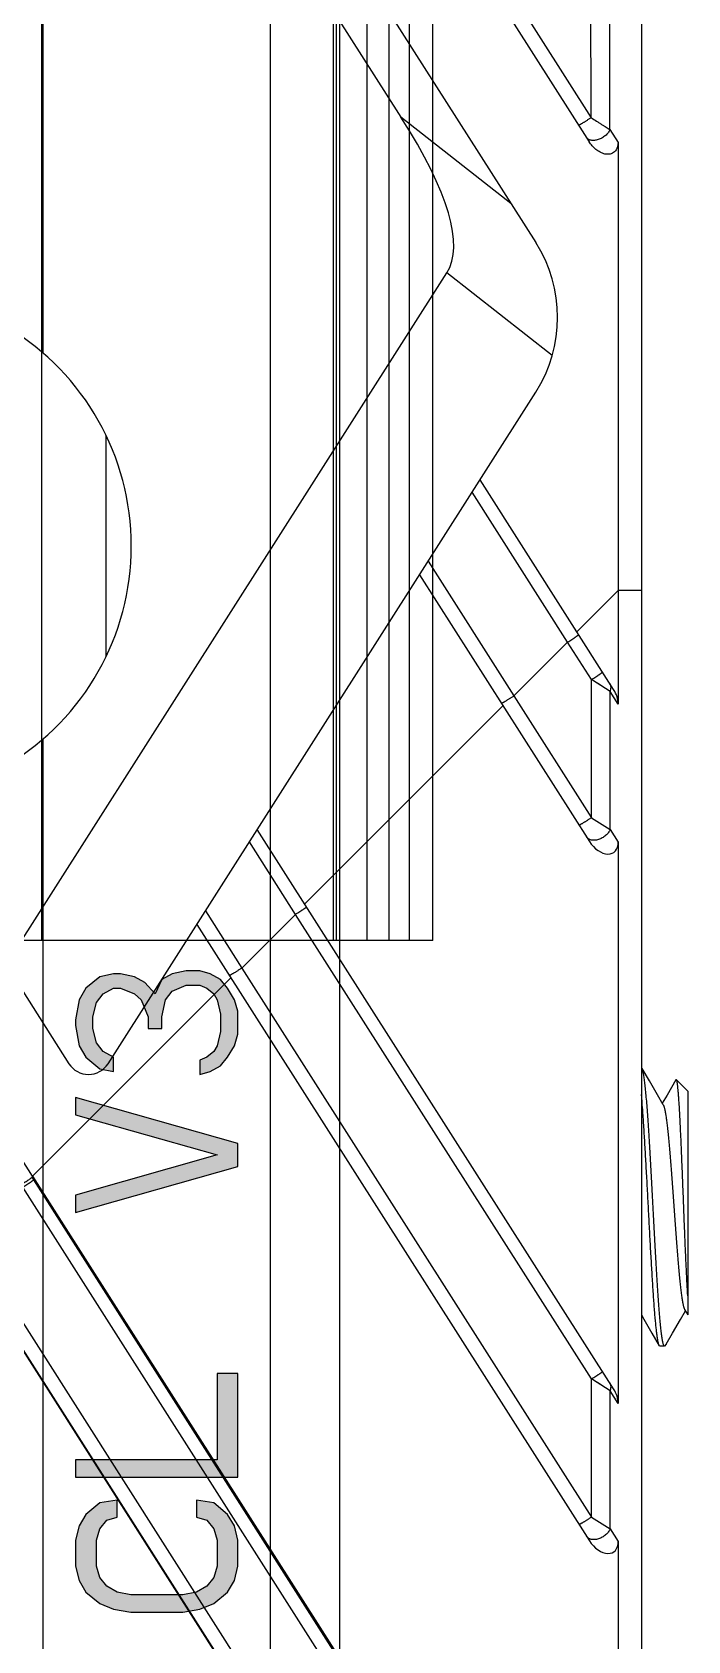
# Model space of a CAD drawing. Header units: millimetres. Extents: x 3299 to 14264, y 1863 to 5555.
# Drawn here: x 12560.74 to 12574.87, y 4068.2 to 4102.88 of the extents above; entities that cross this region are included whole.
import ezdxf

# ---------------------------------------------------------------- set-up
doc = ezdxf.new("R2010")
doc.units = ezdxf.units.MM
doc.layers.add('02___PRT_ALL_AXES', color=7, linetype='Continuous')

# ---------------------------------------------------------------- blocks, each defined once
blk = doc.blocks.new('ryfhgjmb')
at = {"lineweight": 5, "true_color": 0xf26722}
h = blk.add_hatch(color=30, dxfattribs=at)
h.dxf.hatch_style = 1
h.paths.add_polyline_path([(6907.434, 3326.344), (6908.363, 3324.631), (6908.859, 3324.631), (6907.744, 3326.716), (6908.859, 3328.131), (6908.363, 3328.131), (6907, 3326.418), (6907, 3328.131), (6906.628, 3328.131), (6906.628, 3324.631), (6907, 3324.631), (6907, 3325.823)])
h.paths.add_polyline_path([(6909.727, 3328.131), (6909.355, 3328.131), (6909.355, 3324.631), (6911.586, 3324.631), (6911.586, 3325.078), (6909.727, 3325.078)])
h.paths.add_polyline_path([(6912.454, 3326.94), (6912.516, 3327.238), (6912.64, 3327.461), (6912.826, 3327.61), (6913.074, 3327.684), (6913.632, 3327.684), (6913.88, 3327.61), (6914.065, 3327.461), (6914.127, 3327.238), (6914.499, 3327.238), (6914.437, 3327.61), (6914.189, 3327.908), (6913.942, 3328.057), (6913.632, 3328.131), (6913.074, 3328.131), (6912.764, 3328.057), (6912.516, 3327.908), (6912.268, 3327.61), (6912.144, 3327.312), (6912.082, 3326.94), (6912.082, 3325.823), (6912.144, 3325.45), (6912.268, 3325.153), (6912.516, 3324.855), (6912.764, 3324.706), (6913.074, 3324.631), (6913.632, 3324.631), (6913.942, 3324.706), (6914.189, 3324.855), (6914.437, 3325.153), (6914.499, 3325.525), (6914.127, 3325.525), (6914.065, 3325.301), (6913.88, 3325.153), (6913.632, 3325.078), (6913.074, 3325.078), (6912.826, 3325.153), (6912.64, 3325.301), (6912.516, 3325.525), (6912.454, 3325.823)])
h.paths.add_polyline_path([(6917.474, 3326.94), (6917.412, 3327.312), (6917.288, 3327.61), (6917.04, 3327.908), (6916.793, 3328.057), (6916.483, 3328.131), (6915.987, 3328.131), (6915.677, 3328.057), (6915.429, 3327.908), (6915.181, 3327.61), (6915.057, 3327.312), (6914.995, 3326.94), (6914.995, 3325.823), (6915.057, 3325.45), (6915.181, 3325.153), (6915.429, 3324.855), (6915.677, 3324.706), (6915.987, 3324.631), (6916.483, 3324.631), (6916.793, 3324.706), (6917.04, 3324.855), (6917.288, 3325.153), (6917.412, 3325.45), (6917.474, 3325.823)])
h.paths.add_polyline_path([(6915.367, 3326.94), (6915.429, 3327.238), (6915.553, 3327.461), (6915.739, 3327.61), (6915.987, 3327.684), (6916.483, 3327.684), (6916.731, 3327.61), (6916.917, 3327.461), (6917.04, 3327.238), (6917.102, 3326.94), (6917.102, 3325.823), (6917.04, 3325.525), (6916.917, 3325.301), (6916.731, 3325.153), (6916.483, 3325.078), (6915.987, 3325.078), (6915.739, 3325.153), (6915.553, 3325.301), (6915.429, 3325.525), (6915.367, 3325.823)], flags=16)
h.paths.add_polyline_path([(6920.015, 3326.493), (6920.201, 3326.791), (6920.263, 3327.014), (6920.263, 3327.312), (6920.201, 3327.535), (6920.015, 3327.833), (6919.768, 3328.057), (6919.458, 3328.131), (6917.97, 3328.131), (6917.97, 3324.631), (6919.458, 3324.631), (6919.768, 3324.706), (6920.015, 3324.929), (6920.201, 3325.227), (6920.263, 3325.45), (6920.263, 3325.823), (6920.201, 3326.046), (6920.015, 3326.344), (6919.892, 3326.418)])
h.paths.add_polyline_path([(6918.342, 3326.642), (6918.342, 3327.684), (6919.52, 3327.684), (6919.706, 3327.61), (6919.83, 3327.461), (6919.892, 3327.238), (6919.892, 3327.089), (6919.83, 3326.865), (6919.706, 3326.716), (6919.52, 3326.642)], flags=16)
h.paths.add_polyline_path([(6918.342, 3326.195), (6919.52, 3326.195), (6919.706, 3326.121), (6919.83, 3325.972), (6919.892, 3325.748), (6919.892, 3325.525), (6919.83, 3325.301), (6919.706, 3325.153), (6919.52, 3325.078), (6918.342, 3325.078)], flags=16)
h.paths.add_polyline_path([(6926.213, 3328.131), (6925.842, 3328.131), (6924.974, 3325.078), (6924.106, 3328.131), (6923.734, 3328.131), (6924.726, 3324.631), (6925.222, 3324.631)])
h.paths.add_polyline_path([(6927.391, 3327.684), (6927.701, 3327.759), (6927.949, 3327.759), (6928.259, 3327.684), (6928.445, 3327.535), (6928.569, 3327.312), (6928.569, 3327.163), (6928.445, 3326.865), (6926.709, 3325.004), (6926.709, 3324.631), (6928.94, 3324.631), (6928.94, 3325.004), (6927.205, 3325.004), (6928.755, 3326.642), (6928.879, 3326.865), (6928.94, 3327.163), (6928.94, 3327.312), (6928.879, 3327.61), (6928.631, 3327.908), (6928.383, 3328.057), (6928.011, 3328.131), (6927.763, 3328.131), (6927.329, 3328.057), (6927.081, 3327.908), (6926.833, 3327.61), (6926.771, 3327.312), (6927.081, 3327.312), (6927.205, 3327.535)])
h.paths.add_polyline_path([(6932.597, 3327.014), (6932.411, 3327.014), (6933.341, 3324.631), (6933.527, 3324.631)])
h.paths.add_polyline_path([(6940.531, 3327.461), (6940.717, 3327.61), (6940.964, 3327.684), (6941.522, 3327.684), (6941.77, 3327.61), (6941.956, 3327.461), (6942.018, 3327.238), (6942.39, 3327.238), (6942.328, 3327.61), (6942.08, 3327.908), (6941.832, 3328.057), (6941.522, 3328.131), (6940.964, 3328.131), (6940.655, 3328.057), (6940.407, 3327.908), (6940.159, 3327.61), (6940.035, 3327.312), (6939.973, 3326.94), (6939.973, 3325.823), (6940.035, 3325.45), (6940.159, 3325.153), (6940.407, 3324.855), (6940.655, 3324.706), (6940.964, 3324.631), (6941.522, 3324.631), (6941.832, 3324.706), (6942.08, 3324.855), (6942.328, 3325.153), (6942.39, 3325.525), (6942.018, 3325.525), (6941.956, 3325.301), (6941.77, 3325.153), (6941.522, 3325.078), (6940.964, 3325.078), (6940.717, 3325.153), (6940.531, 3325.301), (6940.407, 3325.525), (6940.345, 3325.823), (6940.345, 3326.94), (6940.407, 3327.238)])
h.paths.add_polyline_path([(6939.477, 3328.131), (6939.105, 3328.131), (6939.105, 3326.716), (6937.37, 3326.716), (6937.37, 3328.131), (6936.998, 3328.131), (6936.998, 3324.631), (6937.37, 3324.631), (6937.37, 3326.27), (6939.105, 3326.27), (6939.105, 3324.631), (6939.477, 3324.631)])
h.paths.add_polyline_path([(6946.047, 3327.014), (6945.861, 3327.014), (6946.79, 3324.631), (6946.976, 3324.631)])
h.paths.add_polyline_path([(6953.732, 3328.131), (6953.36, 3328.131), (6953.36, 3324.631), (6955.592, 3324.631), (6955.592, 3325.078), (6953.732, 3325.078)])
h.paths.add_polyline_path([(6952.555, 3327.908), (6952.307, 3328.057), (6951.997, 3328.131), (6951.439, 3328.131), (6951.129, 3328.057), (6950.881, 3327.908), (6950.633, 3327.61), (6950.509, 3327.312), (6950.447, 3326.94), (6950.447, 3325.823), (6950.509, 3325.45), (6950.633, 3325.153), (6950.881, 3324.855), (6951.129, 3324.706), (6951.439, 3324.631), (6951.997, 3324.631), (6952.307, 3324.706), (6952.555, 3324.855), (6952.802, 3325.153), (6952.864, 3325.525), (6952.493, 3325.525), (6952.431, 3325.301), (6952.245, 3325.153), (6951.997, 3325.078), (6951.439, 3325.078), (6951.191, 3325.153), (6951.005, 3325.301), (6950.881, 3325.525), (6950.819, 3325.823), (6950.819, 3326.94), (6950.881, 3327.238), (6951.005, 3327.461), (6951.191, 3327.61), (6951.439, 3327.684), (6951.997, 3327.684), (6952.245, 3327.61), (6952.431, 3327.461), (6952.493, 3327.238), (6952.864, 3327.238), (6952.802, 3327.61)])
h.paths.add_polyline_path([(6963.897, 3327.908), (6963.649, 3328.057), (6963.215, 3328.131), (6963.091, 3328.131), (6962.657, 3328.057), (6962.409, 3327.908), (6962.161, 3327.61), (6962.099, 3327.312), (6962.409, 3327.312), (6962.533, 3327.535), (6962.719, 3327.684), (6963.029, 3327.759), (6963.277, 3327.759), (6963.587, 3327.684), (6963.773, 3327.535), (6963.897, 3327.312), (6963.897, 3327.163), (6963.773, 3326.865), (6963.649, 3326.716), (6963.277, 3326.567), (6963.029, 3326.567), (6963.029, 3326.27), (6963.277, 3326.27), (6963.649, 3326.195), (6963.835, 3326.046), (6963.959, 3325.748), (6963.959, 3325.45), (6963.897, 3325.301), (6963.773, 3325.153), (6963.649, 3325.078), (6963.339, 3325.004), (6962.967, 3325.004), (6962.657, 3325.078), (6962.533, 3325.153), (6962.409, 3325.301), (6962.347, 3325.45), (6962.037, 3325.45), (6962.099, 3325.227), (6962.223, 3325.004), (6962.409, 3324.855), (6962.657, 3324.706), (6962.905, 3324.631), (6963.401, 3324.631), (6963.649, 3324.706), (6963.897, 3324.855), (6964.083, 3325.004), (6964.207, 3325.227), (6964.269, 3325.45), (6964.269, 3325.748), (6964.207, 3326.046), (6964.083, 3326.27), (6963.773, 3326.418), (6964.021, 3326.642), (6964.145, 3326.865), (6964.207, 3327.163), (6964.207, 3327.312), (6964.145, 3327.61)])
h.paths.add_polyline_path([(6961.542, 3328.131), (6961.17, 3328.131), (6960.302, 3325.078), (6959.434, 3328.131), (6959.062, 3328.131), (6960.054, 3324.631), (6960.55, 3324.631)])
at = {"color": 30, "linetype": 'Continuous', "true_color": 0xf26722}
for p, q in [((6058.086, 3328.831), (6969.27, 3328.831)), ((6951.439, 3328.131), (6951.129, 3328.057)), ((6951.997, 3328.131), (6951.439, 3328.131)), ((6952.307, 3328.057), (6951.997, 3328.131)), ((6953.732, 3328.131), (6953.36, 3328.131)), ((6953.36, 3328.131), (6953.36, 3324.631)), ((6953.732, 3325.078), (6953.732, 3328.131)), ((6959.434, 3328.131), (6959.062, 3328.131)), ((6959.062, 3328.131), (6960.054, 3324.631)), ((6960.302, 3325.078), (6959.434, 3328.131)), ((6961.17, 3328.131), (6960.302, 3325.078)), ((6960.55, 3324.631), (6961.542, 3328.131)), ((6961.542, 3328.131), (6961.17, 3328.131)), ((6963.091, 3328.131), (6962.657, 3328.057)), ((6963.215, 3328.131), (6963.091, 3328.131)), ((6963.649, 3328.057), (6963.215, 3328.131)), ((6950.881, 3327.908), (6950.633, 3327.61)), ((6951.129, 3328.057), (6950.881, 3327.908)), ((6952.555, 3327.908), (6952.307, 3328.057)), ((6952.802, 3327.61), (6952.555, 3327.908)), ((6962.409, 3327.908), (6962.161, 3327.61)), ((6962.657, 3328.057), (6962.409, 3327.908)), ((6962.719, 3327.684), (6963.029, 3327.759)), ((6963.029, 3327.759), (6963.277, 3327.759)), ((6963.277, 3327.759), (6963.587, 3327.684)), ((6963.897, 3327.908), (6963.649, 3328.057)), ((6964.145, 3327.61), (6963.897, 3327.908)), ((6950.633, 3327.61), (6950.509, 3327.312)), ((6950.881, 3327.238), (6951.005, 3327.461)), ((6951.005, 3327.461), (6951.191, 3327.61)), ((6951.191, 3327.61), (6951.439, 3327.684)), ((6951.439, 3327.684), (6951.997, 3327.684)), ((6951.997, 3327.684), (6952.245, 3327.61)), ((6952.245, 3327.61), (6952.431, 3327.461)), ((6952.431, 3327.461), (6952.493, 3327.238)), ((6952.864, 3327.238), (6952.802, 3327.61)), ((6962.161, 3327.61), (6962.099, 3327.312)), ((6962.409, 3327.312), (6962.533, 3327.535)), ((6962.533, 3327.535), (6962.719, 3327.684)), ((6963.587, 3327.684), (6963.773, 3327.535)), ((6963.773, 3327.535), (6963.897, 3327.312)), ((6964.207, 3327.312), (6964.145, 3327.61)), ((6950.509, 3327.312), (6950.447, 3326.94)), ((6950.819, 3326.94), (6950.881, 3327.238)), ((6952.493, 3327.238), (6952.864, 3327.238)), ((6962.099, 3327.312), (6962.409, 3327.312)), ((6963.897, 3327.163), (6963.773, 3326.865)), ((6963.897, 3327.312), (6963.897, 3327.163)), ((6964.145, 3326.865), (6964.207, 3327.163)), ((6964.207, 3327.163), (6964.207, 3327.312)), ((6950.447, 3326.94), (6950.447, 3325.823)), ((6950.819, 3325.823), (6950.819, 3326.94)), ((6963.649, 3326.716), (6963.277, 3326.567)), ((6963.773, 3326.865), (6963.649, 3326.716)), ((6964.021, 3326.642), (6964.145, 3326.865)), ((6963.277, 3326.567), (6963.029, 3326.567)), ((6963.029, 3326.567), (6963.029, 3326.27)), ((6963.773, 3326.418), (6964.021, 3326.642)), ((6964.083, 3326.27), (6963.773, 3326.418)), ((6963.029, 3326.27), (6963.277, 3326.27)), ((6963.277, 3326.27), (6963.649, 3326.195)), ((6963.649, 3326.195), (6963.835, 3326.046)), ((6963.835, 3326.046), (6963.959, 3325.748)), ((6964.207, 3326.046), (6964.083, 3326.27)), ((6964.269, 3325.748), (6964.207, 3326.046)), ((6950.447, 3325.823), (6950.509, 3325.45)), ((6950.881, 3325.525), (6950.819, 3325.823)), ((6963.959, 3325.748), (6963.959, 3325.45)), ((6964.269, 3325.45), (6964.269, 3325.748)), ((6950.509, 3325.45), (6950.633, 3325.153)), ((6951.005, 3325.301), (6950.881, 3325.525)), ((6952.493, 3325.525), (6952.431, 3325.301)), ((6952.864, 3325.525), (6952.493, 3325.525)), ((6952.802, 3325.153), (6952.864, 3325.525)), ((6962.347, 3325.45), (6962.037, 3325.45)), ((6962.037, 3325.45), (6962.099, 3325.227)), ((6962.409, 3325.301), (6962.347, 3325.45)), ((6963.959, 3325.45), (6963.897, 3325.301)), ((6964.207, 3325.227), (6964.269, 3325.45)), ((6950.633, 3325.153), (6950.881, 3324.855)), ((6951.191, 3325.153), (6951.005, 3325.301)), ((6951.439, 3325.078), (6951.191, 3325.153)), ((6951.997, 3325.078), (6951.439, 3325.078)), ((6952.245, 3325.153), (6951.997, 3325.078)), ((6952.431, 3325.301), (6952.245, 3325.153)), ((6952.555, 3324.855), (6952.802, 3325.153)), ((6955.592, 3325.078), (6953.732, 3325.078)), ((6955.592, 3324.631), (6955.592, 3325.078)), ((6962.099, 3325.227), (6962.223, 3325.004)), ((6962.223, 3325.004), (6962.409, 3324.855)), ((6962.533, 3325.153), (6962.409, 3325.301)), ((6962.657, 3325.078), (6962.533, 3325.153)), ((6962.967, 3325.004), (6962.657, 3325.078)), ((6963.339, 3325.004), (6962.967, 3325.004)), ((6963.649, 3325.078), (6963.339, 3325.004)), ((6963.773, 3325.153), (6963.649, 3325.078)), ((6963.897, 3325.301), (6963.773, 3325.153)), ((6963.897, 3324.855), (6964.083, 3325.004)), ((6964.083, 3325.004), (6964.207, 3325.227)), ((6950.881, 3324.855), (6951.129, 3324.706)), ((6951.129, 3324.706), (6951.439, 3324.631)), ((6951.439, 3324.631), (6951.997, 3324.631)), ((6951.997, 3324.631), (6952.307, 3324.706)), ((6952.307, 3324.706), (6952.555, 3324.855)), ((6953.36, 3324.631), (6955.592, 3324.631)), ((6960.054, 3324.631), (6960.55, 3324.631)), ((6962.409, 3324.855), (6962.657, 3324.706)), ((6962.657, 3324.706), (6962.905, 3324.631)), ((6962.905, 3324.631), (6963.401, 3324.631)), ((6963.401, 3324.631), (6963.649, 3324.706)), ((6963.649, 3324.706), (6963.897, 3324.855)), ((6005.128, 3323.931), (7001.628, 3323.931)), ((6005.128, 3322.431), (7001.628, 3322.431))]:
    blk.add_line(p, q, dxfattribs=at)
at = {"layer": '02___PRT_ALL_AXES', "color": 30, "linetype": 'Continuous', "true_color": 0xf26722}
for p, q in [((6977.586, 3328.831), (6997.27, 3328.831)), ((6971.063, 3327.471), (6975.793, 3327.471))]:
    blk.add_line(p, q, dxfattribs=at)
blk.add_arc((6973.428, 3332.431), 5.5, 211.0806, 328.9194, dxfattribs=at)
blk = doc.blocks.new('ERTFHGJ')
at = {"color": 40, "linetype": 'Continuous', "true_color": 0xf8d731}
for p, q in [((8917.032, 3617.77), (8917.032, 3696.77)), ((8923.315, 3617.77), (8923.315, 3696.77)), ((8923.377, 3696.77), (8923.377, 3617.77)), ((8923.457, 3617.77), (8923.457, 3696.77)), ((8924.039, 3696.77), (8924.039, 3617.77)), ((8924.511, 3696.77), (8924.511, 3617.77)), ((8924.957, 3617.77), (8924.957, 3696.77)), ((8925.457, 3617.77), (8925.457, 3696.77)), ((8925.457, 3617.77), (8878.457, 3617.77))]:
    blk.add_line(p, q, dxfattribs=at)
blk = doc.blocks.new('rsfv')
blk.add_blockref('ERTFHGJ', (2337.17, 1141.444))
at = {"rotation": 90}
blk.add_blockref('ryfhgjmb', (14583.058, -2205.714), dxfattribs=at)
blk = doc.blocks.new('1111')
at = {"color": 7, "linetype": 'Continuous'}
for p, q in [((16602.781, 7051.634), (16602.781, 6714.134)), ((16585.888, 7050.595), (16601.654, 7025.848)), ((16586.29, 7050.54), (16601.695, 7026.365)), ((16584.998, 7048.014), (16600.504, 7023.675)), ((16585.789, 7044.911), (16597.596, 7026.378)), ((16570.281, 7037.615), (16590.438, 7005.975)), ((16601.695, 7026.365), (16601.692, 7029.261)), ((16602.1, 7026.109), (16602.098, 7029.005)), ((16589.655, 7003.551), (16574.048, 7028.05)), ((16599.968, 7024.516), (16597.596, 7026.378)), ((16602.1, 7026.109), (16602.276, 7025.833)), ((16602.276, 7025.833), (16602.282, 7016.178)), ((16589.081, 7008.105), (16598.585, 7023.023)), ((16600.858, 7021.239), (16598.585, 7023.023)), ((16591.281, 7005.975), (16600.504, 7020.451)), ((16602.181, 7014.04), (16599.3, 7018.562)), ((16601.19, 7015.061), (16599.129, 7018.294)), ((16598.181, 7016.806), (16600.031, 7013.902)), ((16597.996, 7016.515), (16601.659, 7010.765)), ((16602.282, 7016.178), (16601.388, 7015.284)), ((16602.781, 7016.178), (16602.282, 7016.178)), ((16602.282, 7016.178), (16602.282, 7013.726)), ((16601.19, 7015.061), (16600.031, 7013.902)), ((16601.704, 7014.254), (16601.19, 7015.061)), ((16602.009, 7014.062), (16601.704, 7014.254)), ((16601.704, 7011.276), (16601.704, 7014.254)), ((16601.793, 7014.198), (16601.704, 7014.254)), ((16601.875, 7014.147), (16601.793, 7014.198)), ((16601.947, 7014.101), (16601.875, 7014.147)), ((16602.009, 7014.062), (16601.947, 7014.101)), ((16602.107, 7014.001), (16602.009, 7014.062)), ((16602.107, 7011.023), (16602.107, 7014.001)), ((16602.282, 7013.726), (16602.107, 7014.001)), ((16599.795, 7013.691), (16595.522, 7009.418)), ((16600.031, 7013.902), (16601.704, 7011.276)), ((16601.704, 7011.276), (16602.107, 7011.023)), ((16602.181, 6998.965), (16594.498, 7011.024)), ((16602.107, 7011.023), (16602.282, 7010.749)), ((16595.323, 7009.194), (16594.328, 7010.757)), ((16602.282, 7010.749), (16602.282, 6998.651)), ((16593.379, 7009.268), (16594.164, 7008.036)), ((16595.323, 7009.194), (16594.164, 7008.036)), ((16601.704, 6999.179), (16595.323, 7009.194)), ((16593.194, 7008.977), (16601.659, 6995.689)), ((16593.928, 7007.824), (16589.655, 7003.551)), ((16594.164, 7008.036), (16601.704, 6996.201)), ((16602.796, 7005.871), (16602.781, 7005.884)), ((16602.951, 7005.603), (16602.796, 7005.871)), ((16603.125, 7005.303), (16602.951, 7005.603)), ((16603.525, 7005.626), (16603.334, 7005.298)), ((16603.781, 7005.384), (16603.535, 7005.63)), ((16603.781, 7005.384), (16603.781, 7000.56)), ((16603.251, 7005.087), (16603.125, 7005.303)), ((16603.334, 7005.298), (16603.231, 7005.121)), ((16601.704, 6984.066), (16589.442, 7003.313)), ((16589.655, 7003.551), (16589.644, 7003.529)), ((16589.68, 7003.473), (16589.644, 7003.529)), ((16589.655, 7003.551), (16602.197, 6983.865)), ((16601.941, 6984.226), (16589.68, 7003.473)), ((16588.062, 7001.958), (16601.677, 6980.586)), ((16601.437, 6980.997), (16588.079, 7001.965)), ((16601.704, 6981.158), (16588.346, 7002.126)), ((16602.781, 7000.56), (16602.834, 7000.469)), ((16603.625, 7000.464), (16603.731, 7000.646)), ((16603.711, 7000.68), (16603.781, 7000.56)), ((16602.834, 7000.469), (16603.008, 7000.169)), ((16603.008, 7000.169), (16603.166, 6999.896)), ((16603.316, 6999.931), (16603.451, 7000.164)), ((16603.451, 7000.164), (16603.625, 7000.464)), ((16603.181, 6999.884), (16603.166, 6999.896)), ((16603.316, 6999.931), (16603.281, 6999.884)), ((16602.009, 6998.987), (16601.704, 6999.179)), ((16601.704, 6996.201), (16601.704, 6999.179)), ((16601.793, 6999.123), (16601.704, 6999.179)), ((16601.875, 6999.071), (16601.793, 6999.123)), ((16601.947, 6999.026), (16601.875, 6999.071)), ((16602.009, 6998.987), (16601.947, 6999.026)), ((16602.107, 6998.926), (16602.009, 6998.987)), ((16602.107, 6995.948), (16602.107, 6998.926)), ((16602.282, 6998.651), (16602.107, 6998.926)), ((16601.704, 6996.201), (16602.107, 6995.948)), ((16602.107, 6995.948), (16602.282, 6995.673)), ((16602.282, 6995.673), (16602.282, 6983.599))]:
    blk.add_line(p, q, dxfattribs=at)
for centre, radius, start, end in [((16597.974, 7022.063), 3, 327.5, 32.5), ((16590.859, 7006.244), 0.5, 212.5, 327.5)]:
    blk.add_arc(centre, radius, start, end, dxfattribs=at)
for centre, major_axis, ratio, start_param, end_param in [((16574.5, 7041.823), (-24.038, 18.866), 0.163628, -3.125474, -2.706063), ((16601.92, 7013.891), (-0.264, 0.384), 0.642651, -2.389365, -1.624536), ((16601.92, 7010.913), (-0.264, 0.384), 0.642651, 1.517057, 3.893821), ((16601.92, 6998.816), (-0.264, 0.384), 0.642651, -2.389365, -1.624536), ((16601.92, 6995.838), (-0.264, 0.384), 0.642651, 1.517057, 3.893821)]:
    blk.add_ellipse(centre, major_axis=major_axis, ratio=ratio, start_param=start_param, end_param=end_param, dxfattribs=at)
for points, knots in [([(16601.695, 7026.365), (16601.678, 7026.354), (16601.645, 7026.333), (16601.603, 7026.307), (16601.572, 7026.287), (16601.55, 7026.273), (16601.529, 7026.26), (16601.509, 7026.248), (16601.492, 7026.237), (16601.476, 7026.228), (16601.463, 7026.219), (16601.453, 7026.214), (16601.446, 7026.21), (16601.442, 7026.207), (16601.438, 7026.205), (16601.435, 7026.204), (16601.433, 7026.202), (16601.431, 7026.202), (16601.43, 7026.201), (16601.429, 7026.201), (16601.429, 7026.201), (16601.429, 7026.201)], [0, 0, 0, 0, 0.192802, 0.379408, 0.467967, 0.552191, 0.631222, 0.704241, 0.770527, 0.829393, 0.880263, 0.92261, 0.940451, 0.956014, 0.969259, 0.980148, 0.988655, 0.994774, 0.998509, 0.999504, 1, 1, 1, 1]), ([(16601.695, 7026.365), (16601.733, 7026.34), (16601.791, 7026.304), (16601.866, 7026.257), (16601.92, 7026.223), (16601.971, 7026.191), (16602.018, 7026.161), (16602.061, 7026.134), (16602.088, 7026.117), (16602.1, 7026.109)], [0, 0, 0, 0, 0.285447, 0.423782, 0.557073, 0.683505, 0.801042, 0.907362, 1, 1, 1, 1]), ([(16602.1, 7026.109), (16602.09, 7026.085), (16602.061, 7026.037), (16602.002, 7025.976), (16601.93, 7025.926), (16601.863, 7025.896), (16601.808, 7025.882), (16601.757, 7025.875), (16601.707, 7025.876), (16601.662, 7025.889), (16601.633, 7025.904), (16601.609, 7025.923), (16601.597, 7025.938), (16601.591, 7025.946)], [0, 0, 0, 0, 0.126818, 0.264561, 0.407299, 0.548001, 0.615572, 0.68029, 0.79911, 0.853278, 0.904242, 0.952798, 1, 1, 1, 1]), ([(16602.276, 7025.833), (16602.276, 7025.815), (16602.274, 7025.778), (16602.261, 7025.724), (16602.238, 7025.673), (16602.203, 7025.629), (16602.158, 7025.597), (16602.105, 7025.579), (16602.049, 7025.575), (16601.976, 7025.584), (16601.907, 7025.612), (16601.843, 7025.649), (16601.784, 7025.693), (16601.718, 7025.758), (16601.674, 7025.817), (16601.654, 7025.848)], [0, 0, 0, 0, 0.062571, 0.12513, 0.187649, 0.250122, 0.312559, 0.375004, 0.437483, 0.49999, 0.624773, 0.687326, 0.749883, 0.874917, 1, 1, 1, 1]), ([(16601.19, 7015.061), (16601.206, 7015.071), (16601.237, 7015.091), (16601.282, 7015.12), (16601.317, 7015.144), (16601.343, 7015.161), (16601.36, 7015.172), (16601.375, 7015.183), (16601.389, 7015.192), (16601.401, 7015.201), (16601.41, 7015.208), (16601.417, 7015.213), (16601.421, 7015.216), (16601.424, 7015.218), (16601.426, 7015.219), (16601.427, 7015.221), (16601.428, 7015.222), (16601.428, 7015.222), (16601.428, 7015.222)], [0, 0, 0, 0, 0.196965, 0.385213, 0.557811, 0.636283, 0.708546, 0.773962, 0.831919, 0.88191, 0.923472, 0.956239, 0.969238, 0.979938, 0.988324, 0.994402, 0.99821, 1, 1, 1, 1]), ([(16601.704, 7014.254), (16601.72, 7014.264), (16601.751, 7014.284), (16601.796, 7014.313), (16601.831, 7014.337), (16601.857, 7014.354), (16601.874, 7014.365), (16601.89, 7014.376), (16601.903, 7014.385), (16601.915, 7014.394), (16601.925, 7014.401), (16601.931, 7014.406), (16601.936, 7014.409), (16601.938, 7014.411), (16601.94, 7014.412), (16601.941, 7014.414), (16601.942, 7014.414), (16601.942, 7014.415), (16601.942, 7014.415)], [0, 0, 0, 0, 0.196965, 0.385213, 0.557811, 0.636283, 0.708546, 0.773962, 0.831919, 0.88191, 0.923472, 0.956239, 0.969238, 0.979938, 0.988324, 0.994402, 0.99821, 1, 1, 1, 1]), ([(16602.107, 7014.001), (16602.113, 7014.015), (16602.122, 7014.044), (16602.126, 7014.087), (16602.121, 7014.127), (16602.11, 7014.152), (16602.103, 7014.162)], [0, 0, 0, 0, 0.277177, 0.533061, 0.771506, 1, 1, 1, 1]), ([(16600.031, 7013.902), (16600.014, 7013.891), (16599.981, 7013.87), (16599.939, 7013.844), (16599.907, 7013.825), (16599.885, 7013.811), (16599.864, 7013.798), (16599.845, 7013.786), (16599.827, 7013.776), (16599.811, 7013.766), (16599.797, 7013.758), (16599.786, 7013.752), (16599.778, 7013.747), (16599.772, 7013.745), (16599.769, 7013.743), (16599.767, 7013.742), (16599.765, 7013.741), (16599.764, 7013.741), (16599.763, 7013.741), (16599.763, 7013.741)], [0, 0, 0, 0, 0.192507, 0.378902, 0.467383, 0.551547, 0.630534, 0.703523, 0.769793, 0.828658, 0.87954, 0.921915, 0.955367, 0.968646, 0.979578, 0.988145, 0.994348, 0.998221, 1, 1, 1, 1]), ([(16601.704, 7011.276), (16601.687, 7011.265), (16601.654, 7011.244), (16601.612, 7011.218), (16601.58, 7011.198), (16601.558, 7011.185), (16601.537, 7011.172), (16601.518, 7011.16), (16601.5, 7011.149), (16601.484, 7011.14), (16601.47, 7011.132), (16601.459, 7011.126), (16601.451, 7011.121), (16601.445, 7011.118), (16601.442, 7011.117), (16601.44, 7011.116), (16601.438, 7011.115), (16601.437, 7011.115), (16601.436, 7011.115), (16601.436, 7011.115)], [0, 0, 0, 0, 0.192507, 0.378902, 0.467383, 0.551547, 0.630534, 0.703523, 0.769793, 0.828658, 0.879541, 0.921915, 0.955367, 0.968646, 0.979578, 0.988145, 0.994348, 0.998221, 1, 1, 1, 1]), ([(16602.107, 7011.023), (16602.096, 7010.999), (16602.068, 7010.951), (16602.009, 7010.89), (16601.937, 7010.84), (16601.87, 7010.81), (16601.815, 7010.796), (16601.763, 7010.789), (16601.713, 7010.791), (16601.668, 7010.804), (16601.639, 7010.819), (16601.615, 7010.838), (16601.602, 7010.854), (16601.597, 7010.862)], [0, 0, 0, 0, 0.126758, 0.264209, 0.406553, 0.546898, 0.614349, 0.679007, 0.797934, 0.852288, 0.903522, 0.952419, 1, 1, 1, 1]), ([(16595.323, 7009.194), (16595.339, 7009.205), (16595.37, 7009.225), (16595.415, 7009.254), (16595.45, 7009.277), (16595.476, 7009.294), (16595.493, 7009.306), (16595.509, 7009.316), (16595.522, 7009.326), (16595.534, 7009.334), (16595.544, 7009.341), (16595.551, 7009.346), (16595.555, 7009.349), (16595.557, 7009.351), (16595.559, 7009.353), (16595.56, 7009.354), (16595.561, 7009.355), (16595.561, 7009.356), (16595.561, 7009.356)], [0, 0, 0, 0, 0.196965, 0.385213, 0.557811, 0.636283, 0.708546, 0.773962, 0.831919, 0.88191, 0.923472, 0.956239, 0.969238, 0.979938, 0.988324, 0.994402, 0.99821, 1, 1, 1, 1]), ([(16594.164, 7008.036), (16594.147, 7008.025), (16594.114, 7008.004), (16594.073, 7007.978), (16594.041, 7007.958), (16594.018, 7007.944), (16593.997, 7007.931), (16593.978, 7007.92), (16593.96, 7007.909), (16593.944, 7007.9), (16593.931, 7007.892), (16593.919, 7007.885), (16593.911, 7007.881), (16593.906, 7007.878), (16593.903, 7007.876), (16593.9, 7007.875), (16593.898, 7007.875), (16593.897, 7007.874), (16593.896, 7007.874), (16593.896, 7007.874)], [0, 0, 0, 0, 0.192507, 0.378902, 0.467383, 0.551547, 0.630534, 0.703523, 0.769793, 0.828658, 0.87954, 0.921915, 0.955367, 0.968646, 0.979578, 0.988145, 0.994348, 0.998221, 1, 1, 1, 1]), ([(16603.258, 6999.914), (16603.256, 6999.922), (16603.25, 6999.938), (16603.243, 6999.967), (16603.236, 7000.002), (16603.229, 7000.042), (16603.222, 7000.089), (16603.212, 7000.162), (16603.199, 7000.267), (16603.185, 7000.409), (16603.171, 7000.572), (16603.156, 7000.754), (16603.142, 7000.954), (16603.128, 7001.169), (16603.108, 7001.483), (16603.084, 7001.9), (16603.055, 7002.422), (16603.027, 7002.96), (16602.999, 7003.494), (16602.975, 7003.93), (16602.955, 7004.265), (16602.941, 7004.5), (16602.926, 7004.722), (16602.912, 7004.928), (16602.898, 7005.118), (16602.883, 7005.289), (16602.869, 7005.441), (16602.855, 7005.571), (16602.842, 7005.666), (16602.832, 7005.731), (16602.825, 7005.77), (16602.818, 7005.804), (16602.811, 7005.832), (16602.805, 7005.851), (16602.8, 7005.864), (16602.797, 7005.869), (16602.796, 7005.871)], [0, 0, 0, 0, 0.003944, 0.008867, 0.014771, 0.02165, 0.029496, 0.038298, 0.0587, 0.082695, 0.1101, 0.140686, 0.174211, 0.210397, 0.24895, 0.33187, 0.420255, 0.511204, 0.60173, 0.688864, 0.730256, 0.769744, 0.807001, 0.841723, 0.873624, 0.902447, 0.927956, 0.949948, 0.968252, 0.975975, 0.982732, 0.988512, 0.99331, 0.997131, 0.998682, 1, 1, 1, 1]), ([(16603.535, 7005.63), (16603.534, 7005.63), (16603.533, 7005.631), (16603.532, 7005.632), (16603.531, 7005.632), (16603.53, 7005.632), (16603.528, 7005.631), (16603.526, 7005.629), (16603.525, 7005.628), (16603.525, 7005.626)], [0, 0, 0, 0, 0.126281, 0.234428, 0.332529, 0.431198, 0.540894, 0.66942, 1, 1, 1, 1]), ([(16603.781, 7000.971), (16603.775, 7001.061), (16603.764, 7001.255), (16603.748, 7001.565), (16603.732, 7001.911), (16603.717, 7002.283), (16603.701, 7002.672), (16603.686, 7003.069), (16603.671, 7003.463), (16603.655, 7003.847), (16603.64, 7004.21), (16603.627, 7004.497), (16603.617, 7004.71), (16603.609, 7004.855), (16603.602, 7004.99), (16603.594, 7005.113), (16603.587, 7005.224), (16603.58, 7005.323), (16603.572, 7005.408), (16603.566, 7005.471), (16603.561, 7005.514), (16603.557, 7005.541), (16603.553, 7005.565), (16603.55, 7005.585), (16603.546, 7005.602), (16603.543, 7005.614), (16603.539, 7005.623), (16603.537, 7005.628), (16603.535, 7005.629), (16603.535, 7005.63)], [0, 0, 0, 0, 0.057846, 0.125026, 0.199753, 0.280166, 0.364257, 0.449971, 0.535255, 0.618101, 0.696591, 0.768944, 0.80231, 0.833552, 0.8625, 0.889005, 0.912921, 0.934127, 0.952519, 0.968003, 0.974633, 0.980513, 0.985639, 0.990006, 0.993612, 0.996464, 0.998577, 0.99937, 1, 1, 1, 1]), ([(16603.155, 6999.924), (16603.153, 6999.931), (16603.148, 6999.946), (16603.143, 6999.97), (16603.137, 6999.998), (16603.129, 7000.043), (16603.119, 7000.108), (16603.107, 7000.198), (16603.096, 7000.303), (16603.084, 7000.421), (16603.072, 7000.553), (16603.056, 7000.753), (16603.037, 7001.03), (16603.014, 7001.391), (16602.991, 7001.783), (16602.967, 7002.2), (16602.944, 7002.631), (16602.921, 7003.068), (16602.898, 7003.501), (16602.875, 7003.92), (16602.852, 7004.318), (16602.829, 7004.684), (16602.806, 7005.012), (16602.79, 7005.216), (16602.781, 7005.311)], [0, 0, 0, 0, 0.003872, 0.008452, 0.01374, 0.019733, 0.033815, 0.050644, 0.07013, 0.092181, 0.11668, 0.143495, 0.203504, 0.270928, 0.344327, 0.42213, 0.50267, 0.584219, 0.66503, 0.74337, 0.817559, 0.886009, 0.947259, 1, 1, 1, 1]), ([(16603.251, 7005.087), (16603.253, 7005.083), (16603.259, 7005.072), (16603.266, 7005.052), (16603.273, 7005.029), (16603.28, 7005.001), (16603.287, 7004.969), (16603.297, 7004.917), (16603.309, 7004.843), (16603.324, 7004.741), (16603.338, 7004.625), (16603.352, 7004.494), (16603.366, 7004.35), (16603.381, 7004.194), (16603.4, 7003.966), (16603.424, 7003.661), (16603.453, 7003.279), (16603.481, 7002.884), (16603.509, 7002.488), (16603.538, 7002.106), (16603.562, 7001.801), (16603.581, 7001.573), (16603.596, 7001.417), (16603.61, 7001.273), (16603.624, 7001.143), (16603.638, 7001.026), (16603.653, 7000.925), (16603.665, 7000.85), (16603.675, 7000.799), (16603.682, 7000.767), (16603.689, 7000.739), (16603.696, 7000.715), (16603.703, 7000.696), (16603.709, 7000.685), (16603.711, 7000.68)], [0, 0, 0, 0, 0.003671, 0.008271, 0.013817, 0.020315, 0.02776, 0.036147, 0.055694, 0.078812, 0.105335, 0.135051, 0.167724, 0.203096, 0.240876, 0.322432, 0.409751, 0.499999, 0.590248, 0.677567, 0.759123, 0.796903, 0.832274, 0.864949, 0.894663, 0.921187, 0.944306, 0.963851, 0.97224, 0.979685, 0.986181, 0.991726, 0.996326, 1, 1, 1, 1]), ([(16589.407, 7003.369), (16589.422, 7003.378), (16589.451, 7003.397), (16589.494, 7003.425), (16589.533, 7003.451), (16589.568, 7003.474), (16589.594, 7003.491), (16589.611, 7003.503), (16589.621, 7003.511), (16589.63, 7003.517), (16589.636, 7003.522), (16589.641, 7003.526), (16589.644, 7003.528), (16589.644, 7003.529)], [0, 0, 0, 0, 0.186782, 0.366132, 0.532176, 0.679598, 0.803612, 0.855563, 0.900227, 0.937253, 0.966355, 0.987307, 1, 1, 1, 1]), ([(16589.442, 7003.313), (16589.457, 7003.323), (16589.487, 7003.342), (16589.529, 7003.37), (16589.569, 7003.395), (16589.603, 7003.419), (16589.629, 7003.436), (16589.646, 7003.448), (16589.657, 7003.455), (16589.665, 7003.462), (16589.672, 7003.467), (16589.676, 7003.47), (16589.679, 7003.473), (16589.68, 7003.473)], [0, 0, 0, 0, 0.186782, 0.366131, 0.532175, 0.679595, 0.803609, 0.85556, 0.900224, 0.93725, 0.966352, 0.987305, 1, 1, 1, 1]), ([(16603.166, 6999.896), (16603.164, 6999.9), (16603.16, 6999.909), (16603.157, 6999.919), (16603.155, 6999.924)], [0, 0, 0, 0, 0.439393, 1, 1, 1, 1]), ([(16603.281, 6999.884), (16603.28, 6999.884), (16603.278, 6999.884), (16603.275, 6999.886), (16603.272, 6999.888), (16603.268, 6999.893), (16603.263, 6999.902), (16603.26, 6999.91), (16603.258, 6999.914)], [0, 0, 0, 0, 0.072323, 0.15229, 0.245629, 0.355976, 0.635328, 1, 1, 1, 1]), ([(16601.704, 6999.179), (16601.72, 6999.189), (16601.751, 6999.209), (16601.796, 6999.238), (16601.831, 6999.261), (16601.857, 6999.278), (16601.874, 6999.29), (16601.89, 6999.3), (16601.903, 6999.31), (16601.915, 6999.318), (16601.925, 6999.325), (16601.931, 6999.33), (16601.936, 6999.333), (16601.938, 6999.335), (16601.94, 6999.337), (16601.941, 6999.338), (16601.942, 6999.339), (16601.942, 6999.34), (16601.942, 6999.34)], [0, 0, 0, 0, 0.196965, 0.385213, 0.557811, 0.636283, 0.708546, 0.773962, 0.831919, 0.88191, 0.923472, 0.956239, 0.969238, 0.979938, 0.988324, 0.994402, 0.99821, 1, 1, 1, 1]), ([(16602.107, 6998.926), (16602.113, 6998.94), (16602.122, 6998.968), (16602.126, 6999.012), (16602.121, 6999.052), (16602.11, 6999.076), (16602.103, 6999.087)], [0, 0, 0, 0, 0.277177, 0.533061, 0.771506, 1, 1, 1, 1]), ([(16601.704, 6996.201), (16601.687, 6996.19), (16601.654, 6996.169), (16601.612, 6996.143), (16601.58, 6996.123), (16601.558, 6996.109), (16601.537, 6996.096), (16601.518, 6996.085), (16601.5, 6996.074), (16601.484, 6996.065), (16601.47, 6996.057), (16601.459, 6996.05), (16601.451, 6996.046), (16601.445, 6996.043), (16601.442, 6996.042), (16601.44, 6996.04), (16601.438, 6996.04), (16601.437, 6996.039), (16601.436, 6996.039), (16601.436, 6996.04)], [0, 0, 0, 0, 0.192507, 0.378902, 0.467383, 0.551547, 0.630534, 0.703523, 0.769793, 0.828658, 0.879541, 0.921915, 0.955367, 0.968646, 0.979578, 0.988145, 0.994348, 0.998221, 1, 1, 1, 1]), ([(16602.107, 6995.948), (16602.096, 6995.924), (16602.068, 6995.876), (16602.009, 6995.815), (16601.937, 6995.765), (16601.87, 6995.735), (16601.815, 6995.721), (16601.763, 6995.714), (16601.713, 6995.716), (16601.668, 6995.729), (16601.639, 6995.743), (16601.615, 6995.763), (16601.602, 6995.778), (16601.597, 6995.787)], [0, 0, 0, 0, 0.126758, 0.264209, 0.406553, 0.546898, 0.614349, 0.679007, 0.797934, 0.852288, 0.903522, 0.952419, 1, 1, 1, 1])]:
    blk.add_open_spline(points, degree=3, knots=knots, dxfattribs=at)
at = {"layer": '02___PRT_ALL_AXES', "color": 7, "linetype": 'Continuous'}
blk.add_line((16603.281, 6999.884), (16603.181, 6999.884), dxfattribs=at)
blk = doc.blocks.new('*U162')
blk.add_blockref('1111', (-16308.281, -6888.884))
blk = doc.blocks.new('*U163')
at = {"color": 0, "linetype": 'ByBlock', "lineweight": -2, "transparency": 16777216}
blk.add_blockref('*U162', (2400, 675), dxfattribs=at)

msp = doc.modelspace()

# ---------------------------------------------------------------- block references
for name, p in [('*U163', (9879.37292, 3288.5531)), ('rsfv', (1306.74628, -675.91128))]:
    msp.add_blockref(name, p)

doc.saveas('drawing.dxf')
